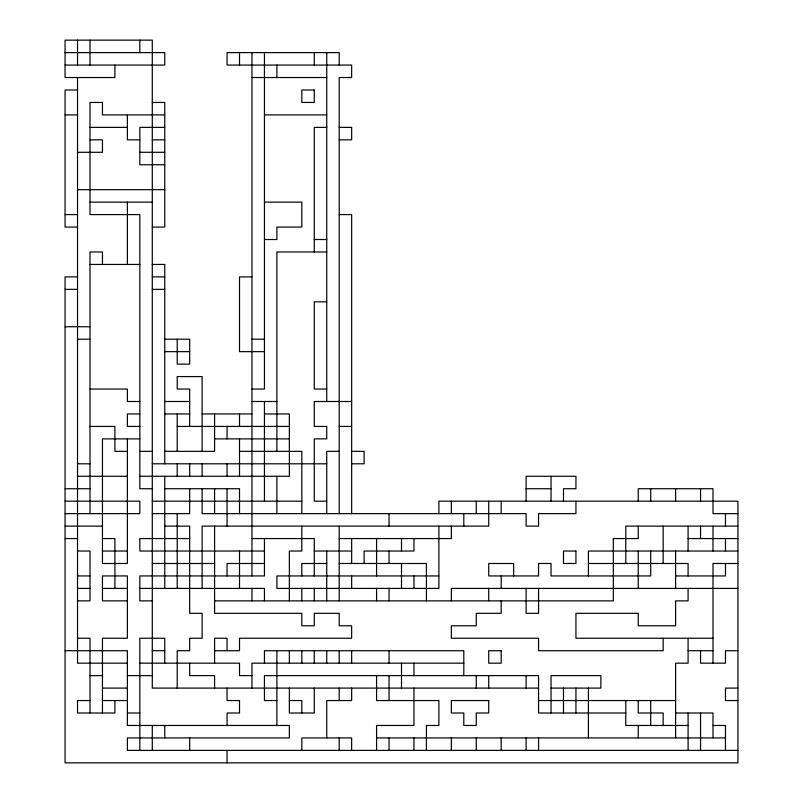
<?xml version="1.0" encoding="UTF-8"?>
<svg xmlns="http://www.w3.org/2000/svg" width="803" height="803" viewBox="0 0 803 803"><rect width="100%" height="100%" fill="white"/><g stroke="black" fill="none" stroke-linecap="round" stroke-linejoin="round"><path stroke-width="1.2" d="M65.073 52.607L164.756 52.607L164.756 65.073L65.073 65.073M251.971 77.53L326.741 77.53M77.53 89.996L65.073 89.996L65.073 227.058L77.53 227.058M152.289 102.453L164.756 102.453L164.756 227.058L152.289 227.058M65.073 114.909L77.53 114.909M164.756 114.909L102.453 114.909L102.453 102.453L89.996 102.453L89.996 214.592L139.832 214.592L139.832 488.726L152.289 488.726M264.438 114.909L326.741 114.909M89.996 127.376L127.376 127.376M164.756 127.376L139.832 127.376L139.832 164.756L164.756 164.756M326.741 127.376L314.274 127.376L314.274 251.971M339.197 127.376L351.654 127.376L351.654 139.832L339.197 139.832M89.996 139.832L102.453 139.832L102.453 152.289L77.53 152.289M139.832 139.832L127.376 139.832L127.376 114.909M152.289 139.832L164.756 139.832M139.832 152.289L164.756 152.289M77.53 189.679L164.756 189.679M89.996 202.135L152.289 202.135M264.438 202.135L301.818 202.135L301.818 227.058L276.894 227.058L276.894 239.515L264.438 239.515M65.073 214.592L77.53 214.592M339.197 214.592L351.654 214.592L351.654 513.639M314.274 239.515L326.741 239.515M326.741 251.971L276.894 251.971L276.894 451.346M89.996 264.438L139.832 264.438M152.289 264.438L164.756 264.438L164.756 463.803M77.53 276.894L65.073 276.894L65.073 762.85L737.927 762.85L737.927 501.182L438.88 501.182L438.88 513.639M152.289 276.894L164.756 276.894M251.971 276.894L239.515 276.894L239.515 351.654L264.438 351.654M65.073 289.361L77.53 289.361M152.289 289.361L164.756 289.361M326.741 301.818L314.274 301.818L314.274 389.043L326.741 389.043M65.073 326.741L89.996 326.741M77.53 339.197L89.996 339.197M164.756 339.197L189.679 339.197L189.679 364.12L177.212 364.12L177.212 339.197M251.971 339.197L264.438 339.197M164.756 351.654L189.679 351.654M89.996 389.043L127.376 389.043L127.376 401.5L139.832 401.5M251.971 389.043L264.438 389.043L264.438 52.607M164.756 401.5L189.679 401.5M251.971 401.5L276.894 401.5M351.654 401.5L314.274 401.5L314.274 426.423L326.741 426.423L326.741 438.88L314.274 438.88L314.274 501.182L326.741 501.182M139.832 413.957L127.376 413.957L127.376 426.423L139.832 426.423M164.756 413.957L189.679 413.957M202.135 413.957L251.971 413.957M264.438 413.957L289.361 413.957L289.361 476.259L139.832 476.259M89.996 426.423L114.909 426.423L114.909 451.346L127.376 451.346M177.212 426.423L289.361 426.423M339.197 426.423L351.654 426.423M139.832 438.88L102.453 438.88L102.453 563.485L127.376 563.485L127.376 438.88M214.592 438.88L289.361 438.88M139.832 451.346L152.289 451.346M164.756 451.346L214.592 451.346L214.592 413.957M239.515 451.346L301.818 451.346L301.818 513.639M339.197 451.346L326.741 451.346L326.741 513.639M351.654 451.346L364.12 451.346L364.12 463.803L351.654 463.803M77.53 463.803L89.996 463.803M152.289 463.803L326.741 463.803M77.53 476.259L127.376 476.259M65.073 488.726L89.996 488.726M164.756 488.726L239.515 488.726L239.515 513.639M526.106 488.726L551.029 488.726M65.073 501.182L139.832 501.182L139.832 513.639L65.073 513.639M152.289 501.182L301.818 501.182M152.289 513.639L189.679 513.639L189.679 488.726M737.927 513.639L713.004 513.639L713.004 488.726L638.244 488.726L638.244 501.182M65.073 526.106L102.453 526.106M164.756 526.106L189.679 526.106L189.679 613.321L202.135 613.321L202.135 638.244L189.679 638.244L189.679 650.711L177.212 650.711L177.212 688.091M737.927 526.106L625.788 526.106L625.788 563.485M65.073 538.562L77.53 538.562M102.453 538.562L114.909 538.562L114.909 588.408M189.679 538.562L139.832 538.562L139.832 551.029L264.438 551.029M251.971 538.562L314.274 538.562L314.274 575.942M339.197 538.562L451.346 538.562L451.346 526.106M688.091 538.562L737.927 538.562M77.53 551.029L89.996 551.029L89.996 600.865L77.53 600.865M102.453 551.029L127.376 551.029M314.274 551.029L351.654 551.029M737.927 551.029L588.408 551.029L588.408 575.942M152.289 563.485L214.592 563.485M264.438 563.485L227.058 563.485L227.058 575.942M326.741 563.485L301.818 563.485L301.818 575.942M339.197 563.485L426.423 563.485L426.423 600.865M588.408 563.485L688.091 563.485L688.091 575.942M737.927 563.485L713.004 563.485L713.004 663.168M77.53 575.942L89.996 575.942M438.88 575.942L276.894 575.942L276.894 588.408L438.88 588.408L438.88 526.106M675.624 575.942L725.47 575.942L725.47 563.485M77.53 588.408L89.996 588.408M102.453 588.408L127.376 588.408M139.832 588.408L264.438 588.408L264.438 600.865M737.927 588.408L451.346 588.408L451.346 600.865M127.376 600.865L102.453 600.865L102.453 575.942L127.376 575.942L127.376 638.244L102.453 638.244L102.453 713.004M152.289 600.865L139.832 600.865L139.832 575.942L264.438 575.942L264.438 538.562M214.592 600.865L613.321 600.865L613.321 538.562L638.244 538.562L638.244 526.106M77.53 638.244L89.996 638.244L89.996 713.004M713.004 638.244L575.942 638.244L575.942 613.321L638.244 613.321L638.244 625.788L675.624 625.788L675.624 600.865L688.091 600.865L688.091 588.408M65.073 650.711L127.376 650.711L127.376 725.47L289.361 725.47L289.361 737.927L127.376 737.927L127.376 750.393L737.927 750.393M152.289 650.711L164.756 650.711M214.592 650.711L239.515 650.711L239.515 638.244L351.654 638.244L351.654 625.788L339.197 625.788L339.197 613.321L314.274 613.321L314.274 625.788L301.818 625.788L301.818 613.321L214.592 613.321L214.592 526.106M688.091 650.711L713.004 650.711M737.927 650.711L725.47 650.711L725.47 663.168L700.547 663.168L700.547 650.711M127.376 663.168L77.53 663.168L77.53 77.53M139.832 663.168L239.515 663.168L239.515 675.624L251.971 675.624M463.803 663.168L251.971 663.168L251.971 688.091M89.996 675.624L102.453 675.624M127.376 675.624L152.289 675.624M102.453 688.091L127.376 688.091M538.562 688.091L152.289 688.091L152.289 40.15L65.073 40.15L65.073 77.53L114.909 77.53L114.909 65.073M551.029 688.091L600.865 688.091L600.865 675.624L551.029 675.624L551.029 713.004M737.927 688.091L725.47 688.091L725.47 700.547L737.927 700.547M89.996 700.547L77.53 700.547L77.53 713.004L114.909 713.004L114.909 700.547M102.453 700.547L127.376 700.547M276.894 700.547L264.438 700.547L264.438 675.624L538.562 675.624L538.562 713.004L625.788 713.004M289.361 700.547L301.818 700.547L301.818 713.004M538.562 700.547L675.624 700.547M127.376 713.004L139.832 713.004M675.624 713.004L713.004 713.004L713.004 737.927M688.091 725.47L625.788 725.47L625.788 700.547M713.004 725.47L725.47 725.47L725.47 750.393M376.577 737.927L725.47 737.927M725.47 513.639L725.47 526.106M725.47 538.562L725.47 551.029M713.004 526.106L713.004 551.029M700.547 488.726L700.547 501.182M700.547 526.106L700.547 538.562M700.547 713.004L700.547 750.393M688.091 526.106L688.091 551.029M688.091 638.244L688.091 663.168L675.624 663.168L675.624 737.927M688.091 713.004L688.091 750.393M675.624 488.726L675.624 501.182M675.624 551.029L675.624 588.408M663.168 526.106L663.168 563.485M663.168 638.244L663.168 650.711L538.562 650.711L538.562 638.244L451.346 638.244L451.346 625.788L476.259 625.788L476.259 613.321L501.182 613.321L501.182 600.865M663.168 725.47L663.168 713.004L638.244 713.004L638.244 700.547M650.711 488.726L650.711 501.182M650.711 551.029L650.711 575.942L551.029 575.942L551.029 563.485L538.562 563.485L538.562 575.942L488.726 575.942L488.726 563.485L513.639 563.485L513.639 575.942M650.711 700.547L650.711 725.47M638.244 551.029L638.244 588.408M638.244 725.47L638.244 737.927M588.408 688.091L588.408 737.927M575.942 501.182L575.942 513.639L538.562 513.639L538.562 526.106L526.106 526.106L526.106 513.639L202.135 513.639L202.135 488.726M575.942 688.091L575.942 713.004M563.485 501.182L563.485 488.726L575.942 488.726L575.942 476.259L526.106 476.259L526.106 501.182M563.485 688.091L563.485 713.004M551.029 476.259L551.029 501.182M538.562 588.408L538.562 613.321L526.106 613.321L526.106 588.408M538.562 737.927L538.562 750.393M526.106 675.624L526.106 688.091M526.106 737.927L526.106 750.393M501.182 501.182L501.182 513.639M501.182 575.942L501.182 588.408M501.182 737.927L501.182 750.393M488.726 501.182L488.726 526.106L202.135 526.106L202.135 588.408M488.726 588.408L488.726 600.865M488.726 675.624L488.726 688.091M476.259 501.182L476.259 513.639M476.259 675.624L476.259 688.091M476.259 737.927L476.259 750.393M463.803 513.639L463.803 526.106M463.803 675.624L463.803 650.711L264.438 650.711L264.438 663.168M451.346 501.182L451.346 513.639M451.346 737.927L451.346 750.393M426.423 750.393L426.423 725.47L438.88 725.47L438.88 700.547L376.577 700.547L376.577 675.624M413.957 538.562L413.957 551.029L364.12 551.029L364.12 563.485M413.957 575.942L413.957 588.408M413.957 663.168L413.957 675.624M413.957 688.091L413.957 725.47L376.577 725.47L376.577 750.393M413.957 737.927L413.957 750.393M401.5 538.562L401.5 551.029M401.5 563.485L401.5 588.408M401.5 663.168L401.5 688.091M389.043 513.639L389.043 526.106M389.043 551.029L389.043 563.485M389.043 588.408L389.043 600.865M389.043 650.711L389.043 663.168M389.043 675.624L389.043 700.547M389.043 737.927L389.043 750.393M376.577 538.562L376.577 575.942M376.577 588.408L376.577 600.865M351.654 538.562L351.654 563.485M351.654 575.942L351.654 588.408M351.654 650.711L351.654 663.168M351.654 688.091L351.654 700.547L326.741 700.547L326.741 737.927M351.654 750.393L351.654 737.927L301.818 737.927L301.818 750.393M339.197 65.073L339.197 52.607L227.058 52.607L227.058 65.073L351.654 65.073L351.654 77.53L339.197 77.53L339.197 513.639M339.197 526.106L339.197 600.865M339.197 650.711L339.197 663.168M339.197 688.091L339.197 700.547M339.197 737.927L339.197 750.393M326.741 52.607L326.741 401.5M326.741 551.029L326.741 600.865M326.741 650.711L326.741 663.168M314.274 52.607L314.274 65.073M314.274 588.408L314.274 600.865M314.274 650.711L314.274 663.168M314.274 688.091L314.274 713.004L289.361 713.004L289.361 688.091M301.818 526.106L301.818 551.029L289.361 551.029L289.361 600.865M301.818 588.408L301.818 600.865M301.818 650.711L301.818 663.168M289.361 650.711L289.361 663.168M276.894 65.073L276.894 77.53M276.894 476.259L276.894 513.639M276.894 650.711L276.894 725.47M264.438 401.5L264.438 501.182M251.971 52.607L251.971 575.942M251.971 588.408L251.971 600.865M239.515 52.607L239.515 65.073M239.515 413.957L239.515 426.423M239.515 438.88L239.515 476.259M239.515 551.029L239.515 588.408M227.058 426.423L227.058 438.88M227.058 463.803L227.058 476.259M227.058 488.726L227.058 526.106M227.058 650.711L227.058 638.244L214.592 638.244L214.592 663.168M227.058 688.091L227.058 700.547L239.515 700.547L239.515 713.004L227.058 713.004L227.058 725.47M227.058 750.393L227.058 762.85M214.592 488.726L214.592 513.639M214.592 688.091L214.592 675.624L189.679 675.624L189.679 663.168M202.135 451.346L202.135 376.577L177.212 376.577L177.212 389.043L189.679 389.043L189.679 426.423M202.135 463.803L202.135 476.259M189.679 463.803L189.679 476.259M189.679 737.927L189.679 750.393M177.212 413.957L177.212 451.346M177.212 463.803L177.212 476.259M177.212 513.639L177.212 588.408M164.756 476.259L164.756 588.408M164.756 663.168L164.756 638.244L139.832 638.244L139.832 750.393M164.756 725.47L164.756 737.927M152.289 725.47L152.289 750.393M139.832 40.15L139.832 52.607M127.376 202.135L127.376 264.438M102.453 264.438L102.453 251.971L89.996 251.971L89.996 513.639M89.996 40.15L89.996 65.073M77.53 40.15L77.53 65.073M314.274 89.996L301.818 89.996L301.818 102.453L314.274 102.453L314.274 89.996M575.942 551.029L563.485 551.029L563.485 563.485L575.942 563.485L575.942 551.029M501.182 650.711L488.726 650.711L488.726 663.168L501.182 663.168L501.182 650.711M488.726 700.547L451.346 700.547L451.346 713.004L463.803 713.004L463.803 725.47L476.259 725.47L476.259 713.004L488.726 713.004L488.726 700.547"/></g></svg>
